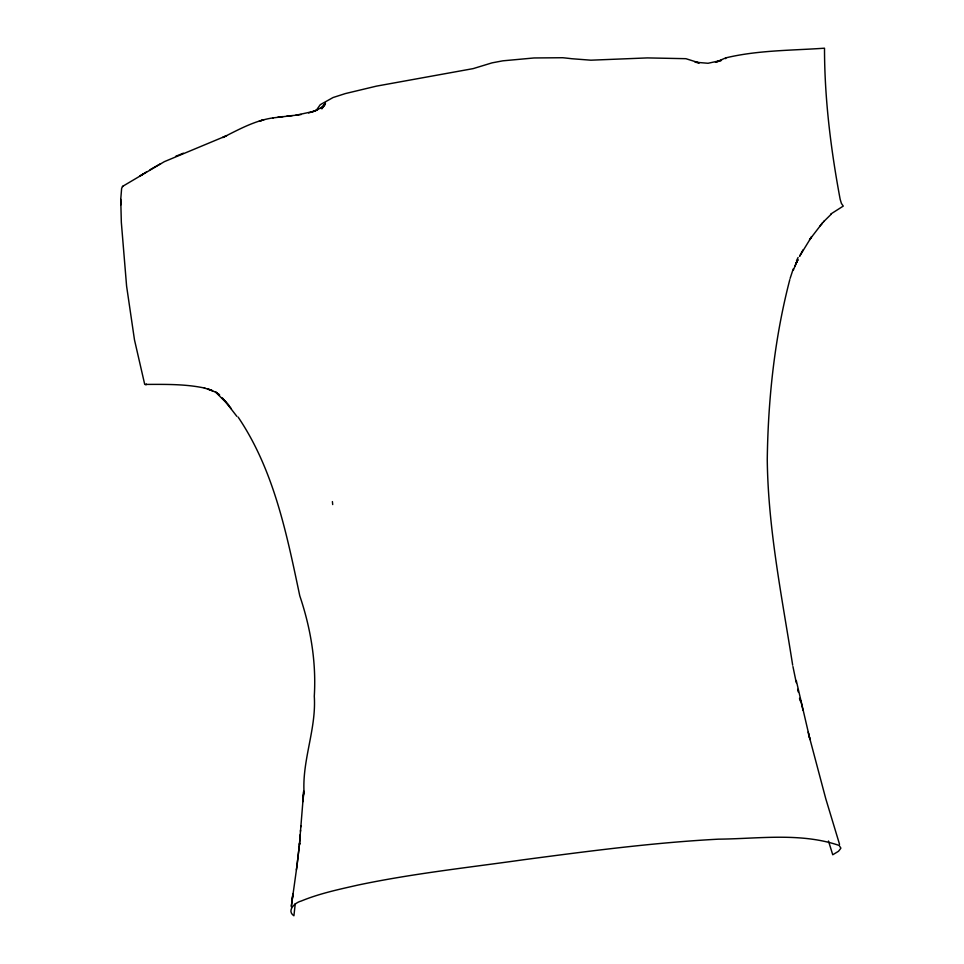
<?xml version="1.0" encoding="UTF-8"?>
<svg xmlns="http://www.w3.org/2000/svg" width="964" height="964" viewBox="0 0 964 964"><rect width="100%" height="100%" fill="white"/><g stroke="black" fill="none" stroke-linecap="round" stroke-linejoin="round"><path stroke-width="1.45" d="M208.2 389.082L212.598 390.745L204.308 387.998L204.91 388.131C185.172 383.853 164.627 384.395 144.721 384.407L134.478 339.846L126.597 286.115L121.331 222.298L120.741 199.283L121.633 188.402L122.524 186.413L164.35 161.663L226.697 135.659L222.768 137.527C238.939 129.453 255.086 120.392 273.258 117.861M303.588 791.986L303.07 801.578L303.66 790.95M300.479 831.305L303.443 794.613M300.816 826.859L300.901 825.75M300.551 830.209L299.479 844.464L300.238 834.643M120.753 204.971L120.741 199.283M295.261 903.581L293.912 915.8C286.175 910.534 295.225 902.425 301.214 901.039C319.313 893.556 338.593 889.471 357.632 885.145C412.339 873.577 467.998 867.612 523.295 859.78C588.173 851.2 653.134 842.632 718.529 839.162C758.487 838.776 800.53 832.318 839.114 845.416L840.873 848.103L840.186 849.151L838.487 851.284L832.739 854.767L828.474 841.006M292.815 894.544L291.285 906.75M291.405 905.835L297.129 864.756L296.37 869.902M292.297 898.617L292.948 893.604M725.651 58.671L725.771 57.876C757.861 50.164 791.589 50.502 824.509 48.2C824.509 98.858 830.86 149.504 840.15 199.235A292.598 23.293 83.5 0 0 841.427 203.452L843.259 206.091L830.739 214.068M789.805 279.632C774.526 338.28 768.091 399 767.26 459.515C768.031 528.682 781.985 597.041 792.673 665.196M790.119 278.403L793.251 268.896M145.95 384.877L146.263 384.07M793.36 270.137L796.638 262.136L794.963 266.172M323.217 106.92L324.278 104.449L322.747 107.245M316.927 109.402L320.253 104.702L333.086 97.521L345.353 93.58L376.406 86.145L473.191 68.613L492.026 62.865L502.81 60.828L534.068 57.961L562.735 57.732A403.783 49.212 -5.9 0 1 571.748 58.72L590.908 60.19L647.434 57.912L685.874 58.684L699.261 62.901L695.092 62.19L708.046 63.275L721.47 60.346L717.132 61.816M796.481 260.81L798.096 257.46M796.385 262.774L797.722 260.039L796.107 263.317L797.999 259.521M803.024 249.869L799.614 256.255L811.531 236.843L809.531 239.723L822.244 223.226L820.063 225.865M321.892 108.872L325.495 103.088L321.639 108.39L325.097 104.474L320.482 108.414L322.253 107.257L313.698 111.378L295.9 115.234L301.202 114.499M821.894 223.66L824.16 221.069M823.618 221.684L831.161 214.261M143.009 174.074L139.792 176.123L146.624 171.845M150.071 169.724L160.735 163.615M725.771 57.876L715.469 62.359M183.353 153.192L175.605 156.373M317.566 109.884L308.661 112.981M312.589 111.74L316.421 110.33M259.256 121.139L263.859 119.801L260.352 120.825M272.836 117.921L292.273 115.608M277.861 117.222L283.055 116.596M287.694 116.114L286.935 116.198L296.755 115.114M122.524 186.413L123.259 186.401M207.597 388.853L216.298 392.456L219.635 394.963L215.442 391.95L228.589 405.061L222.298 398.012L225.456 401.602M225.395 401.53L236.855 416.352M228.492 405.049L231.396 408.857M238.108 417.063C274.029 470.227 286.742 534.152 299.78 595.836C310.721 628.227 316.373 662.039 314.288 696.237C316.469 729.29 301.72 760.765 304.13 793.83M839.548 844.307L825.762 798.698L808.579 733.953L810.001 739.557L796.264 680.5M808.157 732.062L809.206 736.484L808.929 735.231M801.687 704.515L803.012 710.287M800.819 700.659L801.915 705.515M796.288 682.765L792.95 666.582M797.65 689.308L798.192 691.899M799.518 698.261L800.036 700.756M332.399 501.581L332.701 504.57M299.563 843.404L296.984 865.732L299.563 843.404"/></g></svg>
